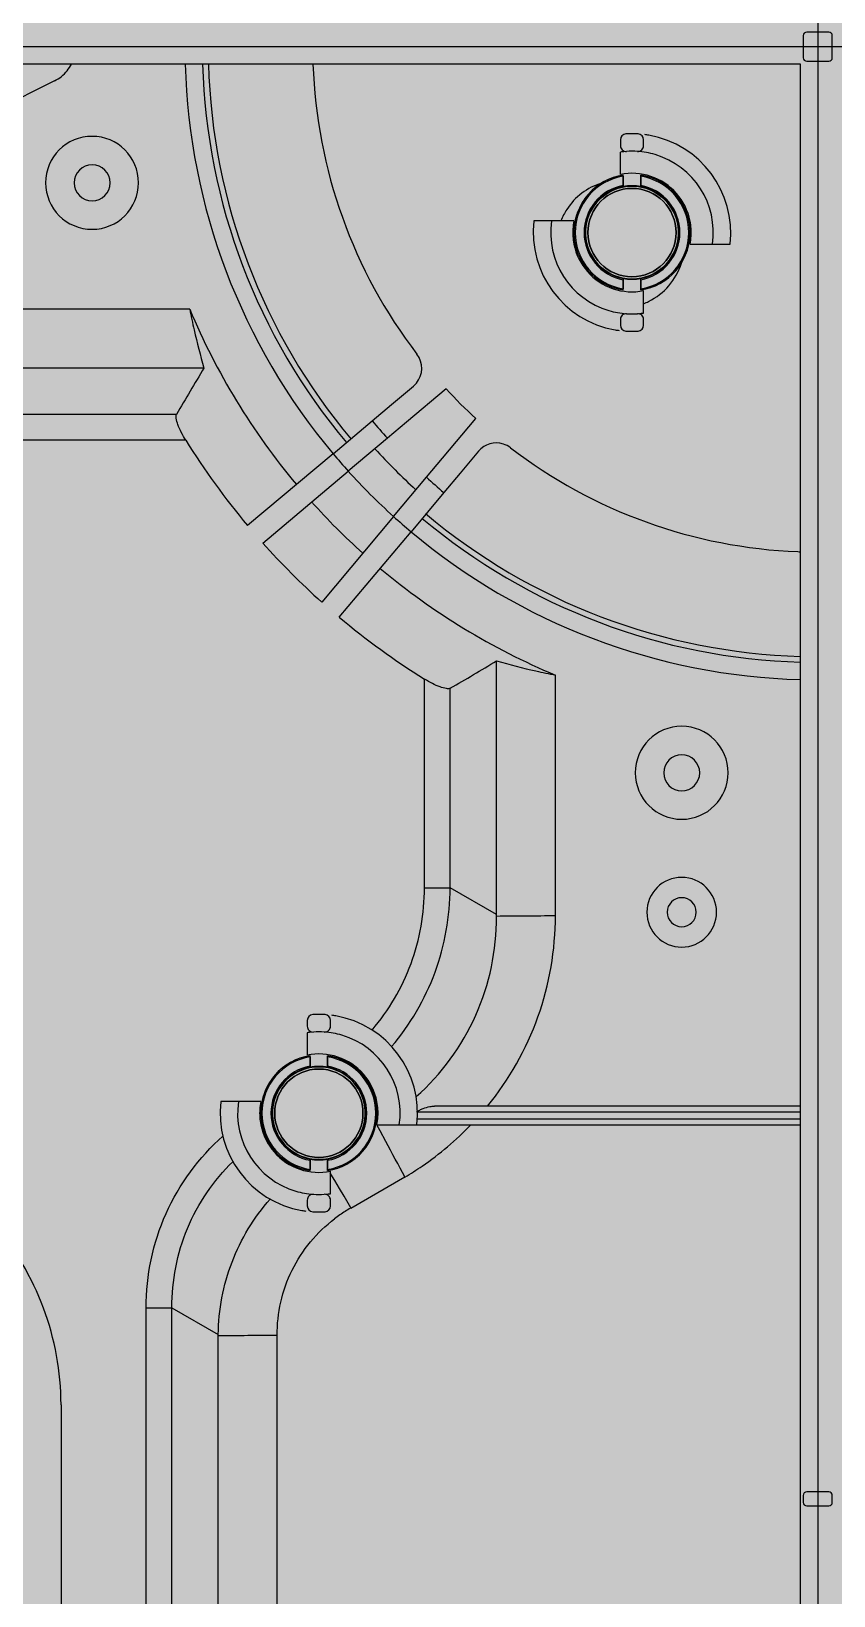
# Model space of a CAD drawing. Header units: millimetres. Extents: x -1070 to 42146, y 1440 to 12921.
# Drawn here: x 5794 to 5863.1, y 2884.5 to 3019.1 of the extents above; entities that cross this region are included whole.
import ezdxf

# ---------------------------------------------------------------- set-up
doc = ezdxf.new("R2010")
doc.units = ezdxf.units.MM
doc.layers.add('CITI-3MM实线CONTINUOUS', color=7, linetype='Continuous')
doc.layers.add('CITIE-TAO实线CONTINUOUS', color=7, linetype='Continuous')

msp = doc.modelspace()

# ---------------------------------------------------------------- hatches: boundary and pattern name
at = {"lineweight": -3}
h = msp.add_hatch(color=256, dxfattribs=at)
h.dxf.hatch_style = 1
h.paths.add_polyline_path([(5611.757, 3767.826), (5611.757, 2767.826), (6111.757, 2767.826), (6111.757, 3767.826)])

# ---------------------------------------------------------------- linework, layer by layer
at = {"color": 1, "lineweight": -3}
for p, q in [((5861.757, 3767.826), (5861.757, 2767.826)), ((5611.757, 3017.826), (6111.757, 3017.826))]:
    msp.add_line(p, q, dxfattribs=at)
at = {"color": 7, "linetype": 'Continuous', "lineweight": -3}
for p, q in [((5862.707, 3019.076), (5860.807, 3019.076)), ((5860.507, 3018.776), (5860.507, 3016.876)), ((5863.007, 3016.876), (5863.007, 3018.776)), ((5860.257, 3016.326), (5737.357, 3016.326)), ((5860.257, 2893.426), (5860.257, 3016.326)), ((5860.807, 3016.576), (5862.707, 3016.576)), ((5796.012, 3014.874), (5783.101, 3008.419)), ((5844.757, 3009.81), (5844.757, 3009.309)), ((5846.757, 3009.309), (5846.757, 3009.81)), ((5844.757, 3006.827), (5844.757, 3008.754)), ((5845.007, 3006.668), (5845.007, 3006.769)), ((5846.507, 3006.769), (5846.507, 3006.668)), ((5845.007, 3006.668), (5845.007, 3005.882)), ((5845.007, 3005.882), (5845.007, 3005.78)), ((5846.507, 3006.668), (5846.507, 3005.882)), ((5846.507, 3005.78), (5846.507, 3005.882)), ((5838.829, 3002.826), (5837.316, 3002.826)), ((5840.756, 3002.826), (5838.829, 3002.826)), ((5850.758, 3000.826), (5852.685, 3000.826)), ((5852.685, 3000.826), (5854.198, 3000.826)), ((5845.007, 2997.871), (5845.007, 2997.77)), ((5845.007, 2997.77), (5845.007, 2996.984)), ((5846.507, 2997.77), (5846.507, 2997.871)), ((5846.507, 2997.77), (5846.507, 2996.984)), ((5845.007, 2996.882), (5845.007, 2996.984)), ((5846.507, 2996.984), (5846.507, 2996.882)), ((5846.757, 2994.898), (5846.757, 2996.825)), ((5807.288, 2995.237), (5786.962, 2995.241)), ((5807.665, 2995.237), (5807.288, 2995.237)), ((5844.757, 2994.343), (5844.757, 2993.842)), ((5846.757, 2993.842), (5846.757, 2994.343)), ((5808.895, 2990.164), (5787.057, 2990.164)), ((5825.055, 2987.03), (5826.935, 2988.607)), ((5829.755, 2988.362), (5826.341, 2985.498)), ((5823.378, 2985.622), (5825.055, 2987.03)), ((5806.531, 2986.171), (5789.363, 2986.171)), ((5820.007, 2982.794), (5823.378, 2985.622)), ((5826.341, 2985.498), (5824.694, 2984.116)), ((5829.428, 2982.41), (5832.293, 2985.824)), ((5807.326, 2983.949), (5789.363, 2983.949)), ((5824.694, 2984.116), (5821.321, 2981.285)), ((5820.007, 2982.794), (5812.644, 2976.616)), ((5832.538, 2983.005), (5830.961, 2981.124)), ((5813.954, 2975.104), (5821.321, 2981.285)), ((5828.047, 2980.763), (5829.428, 2982.41)), ((5825.216, 2977.39), (5828.047, 2980.763)), ((5830.961, 2981.124), (5829.553, 2979.447)), ((5829.553, 2979.447), (5826.725, 2976.076)), ((5825.216, 2977.39), (5819.034, 2970.023)), ((5820.546, 2968.713), (5826.725, 2976.076)), ((5834.095, 2943.126), (5834.095, 2964.964)), ((5839.168, 2963.339), (5839.168, 2963.734)), ((5827.88, 2945.432), (5827.88, 2963.395)), ((5830.102, 2945.432), (5830.102, 2962.6)), ((5839.168, 2960.469), (5839.168, 2963.339)), ((5839.168, 2960.114), (5839.168, 2960.469)), ((5839.168, 2943.035), (5839.168, 2960.114)), ((5827.88, 2945.432), (5830.102, 2945.432)), ((5834.095, 2943.126), (5830.102, 2945.432)), ((5817.788, 2934.013), (5817.788, 2933.512)), ((5817.788, 2932.957), (5817.788, 2931.03)), ((5819.788, 2933.512), (5819.788, 2934.013)), ((5818.038, 2930.871), (5818.038, 2930.972)), ((5818.038, 2930.871), (5818.038, 2930.085)), ((5818.038, 2930.085), (5818.038, 2929.984)), ((5819.538, 2930.972), (5819.538, 2930.871)), ((5819.538, 2930.871), (5819.538, 2930.085)), ((5819.538, 2929.984), (5819.538, 2930.085)), ((5811.86, 2927.029), (5810.347, 2927.029)), ((5813.787, 2927.029), (5811.86, 2927.029)), ((5828.747, 2926.129), (5827.287, 2926.129)), ((5860.257, 2926.629), (5828.747, 2926.629)), ((5860.257, 2926.129), (5828.747, 2926.129)), ((5823.789, 2925.029), (5825.716, 2925.029)), ((5824.057, 2924.524), (5823.79, 2925.022)), ((5825.716, 2925.029), (5827.229, 2925.029)), ((5827.229, 2925.029), (5860.257, 2925.029)), ((5827.273, 2925.529), (5828.747, 2925.529)), ((5828.747, 2925.529), (5860.257, 2925.529)), ((5824.555, 2923.596), (5824.057, 2924.524)), ((5818.038, 2922.074), (5818.038, 2921.973)), ((5818.038, 2921.973), (5818.038, 2921.187)), ((5819.538, 2921.973), (5819.538, 2922.074)), ((5819.538, 2921.973), (5819.538, 2921.187)), ((5818.038, 2921.086), (5818.038, 2921.187)), ((5819.538, 2921.187), (5819.538, 2921.086)), ((5819.966, 2920.565), (5819.769, 2920.902)), ((5819.788, 2919.101), (5819.788, 2921.028)), ((5820.164, 2920.227), (5819.966, 2920.565)), ((5820.361, 2919.89), (5820.164, 2920.227)), ((5820.559, 2919.553), (5820.361, 2919.89)), ((5820.954, 2918.879), (5820.559, 2919.553)), ((5821.532, 2917.858), (5826.189, 2920.537)), ((5817.788, 2918.546), (5817.788, 2918.045)), ((5819.788, 2918.045), (5819.788, 2918.546)), ((5821.549, 2917.869), (5820.954, 2918.879)), ((5803.911, 2876.365), (5803.911, 2909.286)), ((5803.911, 2909.286), (5806.133, 2909.286)), ((5806.133, 2876.365), (5806.133, 2909.286)), ((5806.133, 2909.286), (5810.128, 2906.98)), ((5810.126, 2878.796), (5810.126, 2906.855)), ((5815.199, 2878.762), (5815.197, 2906.895)), ((5796.58, 2900.924), (5796.58, 2858.504)), ((5860.257, 2893.126), (5860.257, 2893.426)), ((5860.257, 2892.526), (5860.257, 2893.126)), ((5860.257, 2892.226), (5860.257, 2892.526)), ((5860.507, 2893.126), (5860.507, 2892.526)), ((5862.707, 2893.426), (5860.807, 2893.426)), ((5863.007, 2892.526), (5863.007, 2893.126)), ((5860.257, 2881.033), (5860.257, 2892.226)), ((5860.807, 2892.226), (5862.707, 2892.226))]:
    msp.add_line(p, q, dxfattribs=at)
for centre, radius, start, end in [((5860.807, 3018.776), 0.3, 90, 180), ((5862.707, 3018.776), 0.3, 0, 90), ((5794.536, 3017.826), 3.3, 309.05279, 332.96431), ((5861.757, 3017.826), 54.5, 181.57715, 220), ((5861.755, 3017.825), 52.998, 181.62109, 220.0007), ((5861.757, 3017.826), 52.5, 181.63725, 220.05153), ((5861.757, 3017.826), 43.5, 181.97611, 217.48069), ((5860.807, 3016.876), 0.3, 180, 270), ((5862.707, 3016.876), 0.3, 270, 0), ((5794.536, 3017.826), 3.3, 296.56505, 309.05279), ((5799.257, 3006.107), 4, 0, 180), ((5845.257, 3009.81), 0.5, 93.58332, 180), ((5845.757, 3001.826), 8.5, 86.41668, 93.58332), ((5846.257, 3009.81), 0.5, 0, 86.41668), ((5845.757, 3001.826), 8.5, 80.15881, 82.46232), ((5845.757, 3001.826), 8.5, 353.24367, 80.15881), ((5845.257, 3009.309), 0.5, 180, 273.82255), ((5845.757, 3001.826), 7, 95.29417, 98.21321), ((5845.757, 3001.826), 7, 86.17745, 93.82255), ((5846.257, 3009.309), 0.5, 266.17745, 0), ((5845.757, 3001.826), 7, 79.76053, 86.17743), ((5845.757, 3001.826), 7, 73.4912, 79.76053), ((5845.757, 3001.826), 7, 351.78679, 73.4912), ((5799.257, 3006.107), 1.55, 0, 180), ((5845.757, 3001.826), 5, 98.62693, 177.53429), ((5845.757, 3001.826), 5.1, 71.32047, 101.30773), ((5845.757, 3001.826), 5, 0, 81.37307), ((5799.257, 3006.107), 4, 180, 0), ((5799.257, 3006.107), 1.55, 180, 0), ((5844.757, 3000.826), 5.5, 107.18534, 147.03769), ((5845.757, 3001.826), 4.9, 98.80437, 261.19563), ((5845.757, 3001.826), 4.125, 100.47568, 259.52432), ((5845.757, 3001.826), 4.025, 100.739, 180), ((5845.757, 3001.826), 4, 100.74093, 177.39131), ((5845.757, 3001.826), 4, 100.74093, 177.39131), ((5845.757, 3001.826), 3.8, 0, 180), ((5845.757, 3001.826), 4.025, 79.261, 100.739), ((5845.757, 3001.826), 4, 79.25907, 100.74093), ((5845.757, 3001.826), 4, 79.25907, 100.74093), ((5845.757, 3001.826), 4, 2.60869, 79.25907), ((5845.757, 3001.826), 4.9, 278.80437, 81.19563), ((5845.757, 3001.826), 4.125, 280.47568, 79.52432), ((5845.757, 3001.826), 4.025, 0, 79.261), ((5845.757, 3001.826), 5.1, 11.21536, 71.32047), ((5845.757, 3001.826), 8.5, 173.24367, 260.15881), ((5845.757, 3001.826), 7, 171.78679, 253.4912), ((5844.757, 3000.826), 5.5, 152.78764, 158.67631), ((5844.757, 3000.826), 5.5, 147.03769, 152.78764), ((5845.757, 3001.826), 5.1, 168.69227, 176.40894), ((5845.757, 3001.826), 5.1, 356.40894, 11.21536), ((5845.757, 3001.826), 5.1, 176.40894, 191.21536), ((5845.757, 3001.826), 5, 177.53429, 180), ((5845.757, 3001.826), 5, 180, 261.37307), ((5845.757, 3001.826), 4.025, 180, 259.261), ((5845.757, 3001.826), 4, 177.39131, 180), ((5845.757, 3001.826), 4, 177.39131, 180), ((5845.757, 3001.826), 4, 180, 182.60869), ((5845.757, 3001.826), 4, 180, 182.60869), ((5845.757, 3001.826), 4, 182.60869, 259.25907), ((5845.757, 3001.826), 4, 182.60869, 259.25907), ((5845.757, 3001.826), 3.8, 180, 0), ((5845.757, 3001.826), 4, 280.74093, 357.39131), ((5845.757, 3001.826), 4.025, 280.739, 0), ((5845.757, 3001.826), 5, 278.62693, 357.53429), ((5845.757, 3001.826), 4, 0, 2.60869), ((5845.757, 3001.826), 4, 0, 2.60869), ((5845.757, 3001.826), 4, 357.39131, 0), ((5845.757, 3001.826), 5, 357.53429, 0), ((5845.757, 3001.826), 5.1, 348.69227, 356.40894), ((5845.757, 3001.826), 5.1, 191.21536, 251.32047), ((5844.757, 3000.826), 5.5, 296.19518, 342.79995), ((5845.757, 3001.826), 4.025, 259.261, 280.739), ((5845.757, 3001.826), 4, 259.25907, 280.74093), ((5845.757, 3001.826), 5.1, 251.32047, 281.30773), ((5861.757, 3017.826), 58.619, 202.66571, 220), ((5845.757, 3001.826), 7, 253.4912, 259.76053), ((5845.757, 3001.826), 7, 259.76053, 266.17743), ((5845.257, 2994.343), 0.5, 86.17745, 180), ((5845.757, 3001.826), 7, 266.17745, 273.82255), ((5846.257, 2994.343), 0.5, 0, 93.82255), ((5845.757, 3001.826), 7, 275.29417, 278.21321), ((5844.757, 3000.826), 5.5, 291.32369, 296.19518), ((5845.757, 3001.826), 8.5, 260.15881, 262.46232), ((5845.257, 2993.842), 0.5, 180, 266.41668), ((5845.757, 3001.826), 8.5, 266.41668, 273.58332), ((5846.257, 2993.842), 0.5, 273.58332, 0), ((5825.65, 2990.139), 2, 320.16546, 37.48069), ((6015.855, 2864.924), 241.904, 148.82015, 149.91932), ((5825.65, 2990.139), 2, 310, 320.16546), ((5861.757, 3017.826), 43.5, 222.63522, 227.36478), ((5861.757, 3017.826), 50.1, 220, 222.28786), ((5861.757, 3017.826), 64.112, 211.89737, 220), ((5861.757, 3017.826), 54.5, 220, 222.10307), ((5861.757, 3017.826), 51.5, 222.22564, 225.01076), ((5834.07, 2981.719), 2, 72.32478, 140), ((5834.07, 2981.719), 2, 52.51931, 72.32478), ((5861.757, 3017.826), 43.5, 232.51931, 267.75244), ((5861.757, 3017.826), 54.5, 222.10307, 227.89693), ((5861.757, 3017.826), 51.5, 225.01076, 227.77436), ((5861.757, 3017.826), 50.1, 227.71214, 230), ((5861.757, 3017.826), 58.619, 221.95524, 228.04476), ((5861.757, 3017.826), 54.5, 227.89693, 230), ((5861.757, 3017.826), 52.999, 230, 268.3782), ((5861.757, 3017.826), 52.5, 229.94841, 268.36275), ((5861.757, 3017.826), 54.5, 230, 268.42285), ((5861.757, 3017.826), 64.112, 221.78766, 228.21234), ((5861.757, 3017.826), 43.5, 267.75244, 268.02389), ((5861.757, 3017.826), 58.619, 230, 247.33429), ((5861.757, 3017.826), 64.112, 230, 238.10263), ((5708.855, 3171.925), 241.904, 300.08068, 301.17985), ((5850.038, 2955.326), 4, 0, 180), ((5850.038, 2955.326), 1.55, 0, 180), ((5850.038, 2955.326), 4, 180, 0), ((5850.038, 2955.326), 1.55, 180, 0), ((5850.038, 2943.326), 3, 0, 180), ((5850.038, 2943.326), 1.25, 0, 180), ((5846.653, 1567.039), 1375.989, 90.311639, 90.522964), ((5850.038, 2943.326), 3, 180, 0), ((5850.038, 2943.326), 1.25, 180, 0), ((5818.288, 2934.013), 0.5, 93.58332, 180), ((5818.788, 2926.029), 8.5, 86.41668, 93.58332), ((5819.288, 2934.013), 0.5, 0, 86.41668), ((5818.788, 2926.029), 8.5, 80.15881, 82.46232), ((5818.788, 2926.029), 8.5, 353.24367, 80.15881), ((5818.288, 2933.512), 0.5, 180, 273.82255), ((5818.788, 2926.029), 7, 95.29417, 98.21321), ((5818.788, 2926.029), 7, 86.17745, 93.82255), ((5819.288, 2933.512), 0.5, 266.17745, 0), ((5818.788, 2926.029), 7, 79.76053, 86.17743), ((5818.788, 2926.029), 7, 73.4912, 79.76053), ((5818.788, 2926.029), 7, 351.78679, 73.4912), ((5818.788, 2926.029), 5, 98.62693, 177.53429), ((5818.788, 2926.029), 4.9, 98.80437, 261.19563), ((5818.788, 2926.029), 4.125, 100.47568, 259.52432), ((5818.788, 2926.029), 5.1, 71.32047, 101.30773), ((5818.788, 2926.029), 4.025, 79.261, 100.739), ((5818.788, 2926.029), 4, 79.25907, 100.74093), ((5818.788, 2926.029), 4, 79.25907, 100.74093), ((5818.788, 2926.029), 5, 0, 81.37307), ((5818.788, 2926.029), 4.9, 278.80437, 81.19563), ((5818.788, 2926.029), 4.125, 280.47568, 79.52432), ((5818.788, 2926.029), 5.1, 11.21536, 71.32047), ((5818.788, 2926.029), 4.025, 100.739, 180), ((5818.788, 2926.029), 4, 100.74093, 177.39131), ((5818.788, 2926.029), 4, 100.74093, 177.39131), ((5818.788, 2926.029), 3.8, 0, 180), ((5818.788, 2926.029), 4, 2.60869, 79.25907), ((5818.788, 2926.029), 4.025, 0, 79.261), ((5818.788, 2926.029), 8.5, 173.24367, 260.15881), ((5818.788, 2926.029), 7, 171.78679, 253.4912), ((5818.788, 2926.029), 5.1, 176.40894, 191.21536), ((5818.788, 2926.029), 5.1, 168.69227, 176.40894), ((5818.788, 2926.029), 5, 177.53429, 180), ((5818.788, 2926.029), 5, 180, 261.37307), ((5818.788, 2926.029), 4.025, 180, 259.261), ((5818.788, 2926.029), 4, 177.39131, 180), ((5818.788, 2926.029), 4, 177.39131, 180), ((5818.788, 2926.029), 4, 180, 182.60869), ((5818.788, 2926.029), 4, 180, 182.60869), ((5818.788, 2926.029), 3.8, 180, 0), ((5818.788, 2926.029), 4.025, 280.739, 0), ((5818.788, 2926.029), 4, 0, 2.60869), ((5818.788, 2926.029), 4, 357.39131, 0), ((5818.788, 2926.029), 5, 357.53429, 0), ((5818.788, 2926.029), 5.1, 356.40894, 11.21536), ((5818.788, 2926.029), 5.1, 191.21536, 251.32047), ((5818.788, 2926.029), 4, 182.60869, 259.25907), ((5818.788, 2926.029), 4, 182.60869, 259.25907), ((5818.788, 2926.029), 4, 280.74093, 357.39131), ((5818.788, 2926.029), 5, 278.62693, 357.53429), ((5818.788, 2926.029), 5.1, 348.69227, 356.40894), ((4728.991, 2336.46), 1242.976, 28.028075, 28.187773), ((5818.788, 2926.029), 4.025, 259.261, 280.739), ((5818.788, 2926.029), 4, 259.25907, 280.74093), ((5818.788, 2926.029), 5.1, 251.32047, 281.30773), ((5818.788, 2926.029), 7, 253.4912, 259.76053), ((5818.788, 2926.029), 7, 259.76053, 266.17743), ((5818.288, 2918.546), 0.5, 86.17745, 180), ((5818.288, 2918.045), 0.5, 180, 266.41668), ((5818.788, 2926.029), 7, 266.17745, 273.82255), ((5819.288, 2918.546), 0.5, 0, 93.82255), ((5819.288, 2918.045), 0.5, 273.58332, 0), ((5818.788, 2926.029), 7, 275.29417, 278.21321), ((5818.788, 2926.029), 8.5, 260.15881, 262.46232), ((5818.788, 2926.029), 8.5, 266.41668, 273.58332), ((5827.739, 2906.949), 12.55, 124.70177, 127.2218), ((5827.852, 2906.784), 12.751, 119.71542, 124.69639), ((5772.78, 2900.924), 23.8, 0, 41), ((5782.706, 2907.248), 27.423, 359.17927, 359.43955), ((5818.246, 2195.104), 711.798, 90.245342, 90.653595), ((5860.807, 2893.126), 0.3, 90, 180), ((5860.807, 2892.526), 0.3, 180, 270), ((5862.707, 2893.126), 0.3, 0, 90), ((5862.707, 2892.526), 0.3, 270, 0)]:
    msp.add_arc(centre, radius, start, end, dxfattribs=at)
for centre, major_axis, ratio, start_param, end_param in [((5861.757, 3006.239), (0, 56.357), 0.9786351, -4.515911, -4.4833988), ((5861.757, 3006.239), (0, 56.357), 0.9786351, -4.4833988, -4.4231437), ((5850.169, 3017.826), (56.357, 0), 0.9786351, -1.8600416, -1.7978382), ((5850.169, 3017.826), (56.357, 0), 0.9786351, -1.7978382, -1.7672743), ((5805.685, 2947.372), (27.513, -9.608), 0.7373697, 0.243903, 0.2520176)]:
    msp.add_ellipse(centre, major_axis=major_axis, ratio=ratio, start_param=start_param, end_param=end_param, dxfattribs=at)
for points, knots in [([(5807.326, 2983.949), (5807.188, 2984.171), (5806.939, 2984.607), (5806.651, 2985.242), (5806.499, 2985.748), (5806.475, 2986.074), (5806.531, 2986.171)], [0, 0, 0, 0, 0.32627, 0.6262039, 0.8608737, 1, 1, 1, 1]), ([(5830.102, 2962.6), (5830.005, 2962.544), (5829.678, 2962.568), (5829.173, 2962.72), (5828.538, 2963.008), (5828.102, 2963.257), (5827.88, 2963.395)], [0, 0, 0, 0, 0.1391233, 0.3737938, 0.6737287, 1, 1, 1, 1]), ([(5823.372, 2933.187), (5824.811, 2934.864), (5827.105, 2938.766), (5827.88, 2943.222), (5827.88, 2945.432)], [0, 0, 0, 0, 0.4999729, 1, 1, 1, 1]), ([(5825.056, 2931.77), (5826.656, 2933.646), (5829.212, 2937.999), (5830.092, 2942.966), (5830.102, 2945.432)], [0, 0, 0, 0, 0.4999837, 1, 1, 1, 1]), ([(5827.168, 2927.454), (5829.336, 2929.37), (5832.892, 2934.194), (5834.097, 2940.054), (5834.094, 2942.948)], [0, 0, 0, 0, 0.4999904, 1, 1, 1, 1]), ([(5833.307, 2926.629), (5835.178, 2928.905), (5838.152, 2934.151), (5839.156, 2940.088), (5839.168, 2943.035)], [0, 0, 0, 0, 0.4999385, 1, 1, 1, 1]), ([(5827.204, 2926.129), (5827.285, 2926.2), (5827.475, 2926.303), (5827.851, 2926.48), (5828.154, 2926.56), (5828.355, 2926.594)], [0, 0, 0, 0, 0.2581996, 0.5109201, 1, 1, 1, 1]), ([(5826.19, 2920.536), (5826.698, 2920.832), (5828.745, 2922.127), (5830.609, 2923.71), (5831.881, 2925.03)], [0, 0, 0, 0, 0.2429218, 1, 1, 1, 1]), ([(5803.911, 2909.286), (5803.912, 2912.046), (5805.069, 2917.631), (5808.457, 2922.227), (5810.519, 2924.06)], [0, 0, 0, 0, 0.5000325, 1, 1, 1, 1]), ([(5806.133, 2909.286), (5806.122, 2911.604), (5807.02, 2916.295), (5809.721, 2920.241), (5811.384, 2921.854)], [0, 0, 0, 0, 0.50003, 1, 1, 1, 1]), ([(5810.128, 2906.98), (5810.15, 2909.094), (5810.947, 2913.349), (5813.195, 2917.05), (5814.594, 2918.636)], [0, 0, 0, 0, 0.4999151, 1, 1, 1, 1]), ([(5815.197, 2906.895), (5815.187, 2908.814), (5816.058, 2912.714), (5818.62, 2915.783), (5820.147, 2916.943)], [0, 0, 0, 0, 0.50005, 1, 1, 1, 1])]:
    msp.add_open_spline(points, degree=3, knots=knots, dxfattribs=at)
msp.add_open_spline([(5828.355, 2926.594), (5828.484, 2926.616), (5828.616, 2926.629), (5828.747, 2926.629)], degree=3, dxfattribs=at)
at = {"layer": 'CITI-3MM实线CONTINUOUS', "color": 7, "lineweight": -3}
for centre, radius in [((5845.757, 3001.826), 4), ((5845.757, 3001.826), 3.8), ((5818.788, 2926.029), 4), ((5818.788, 2926.029), 3.8)]:
    msp.add_circle(centre, radius, dxfattribs=at)
at = {"layer": 'CITIE-TAO实线CONTINUOUS', "color": 7, "lineweight": -3}
for p, q in [((5845.007, 3005.78), (5845.007, 3006.769)), ((5846.507, 3005.78), (5846.507, 3006.769)), ((5845.007, 2996.882), (5845.007, 2997.871)), ((5846.507, 2996.882), (5846.507, 2997.871)), ((5818.038, 2929.984), (5818.038, 2930.972)), ((5819.538, 2929.984), (5819.538, 2930.972)), ((5818.038, 2921.086), (5818.038, 2922.074)), ((5819.538, 2921.086), (5819.538, 2922.074))]:
    msp.add_line(p, q, dxfattribs=at)
for centre in [(5845.757, 3001.826), (5818.788, 2926.029)]:
    msp.add_circle(centre, 4.025, dxfattribs=at)
for centre, radius, start, end in [((5845.757, 3001.826), 5, 98.62693, 180), ((5845.757, 3001.826), 4.9, 98.80437, 261.19563), ((5845.757, 3001.826), 4.125, 100.47568, 259.52432), ((5845.757, 3001.826), 4.9, 278.80437, 81.19563), ((5845.757, 3001.826), 4.125, 280.47568, 79.52432), ((5845.757, 3001.826), 5, 278.62693, 0), ((5818.788, 2926.029), 5, 98.62693, 180), ((5818.788, 2926.029), 4.9, 98.80437, 261.19563), ((5818.788, 2926.029), 4.125, 100.47568, 259.52432), ((5818.788, 2926.029), 4.9, 278.80437, 81.19563), ((5818.788, 2926.029), 4.125, 280.47568, 79.52432), ((5818.788, 2926.029), 5, 278.62693, 0)]:
    msp.add_arc(centre, radius, start, end, dxfattribs=at)

doc.saveas('drawing.dxf')
